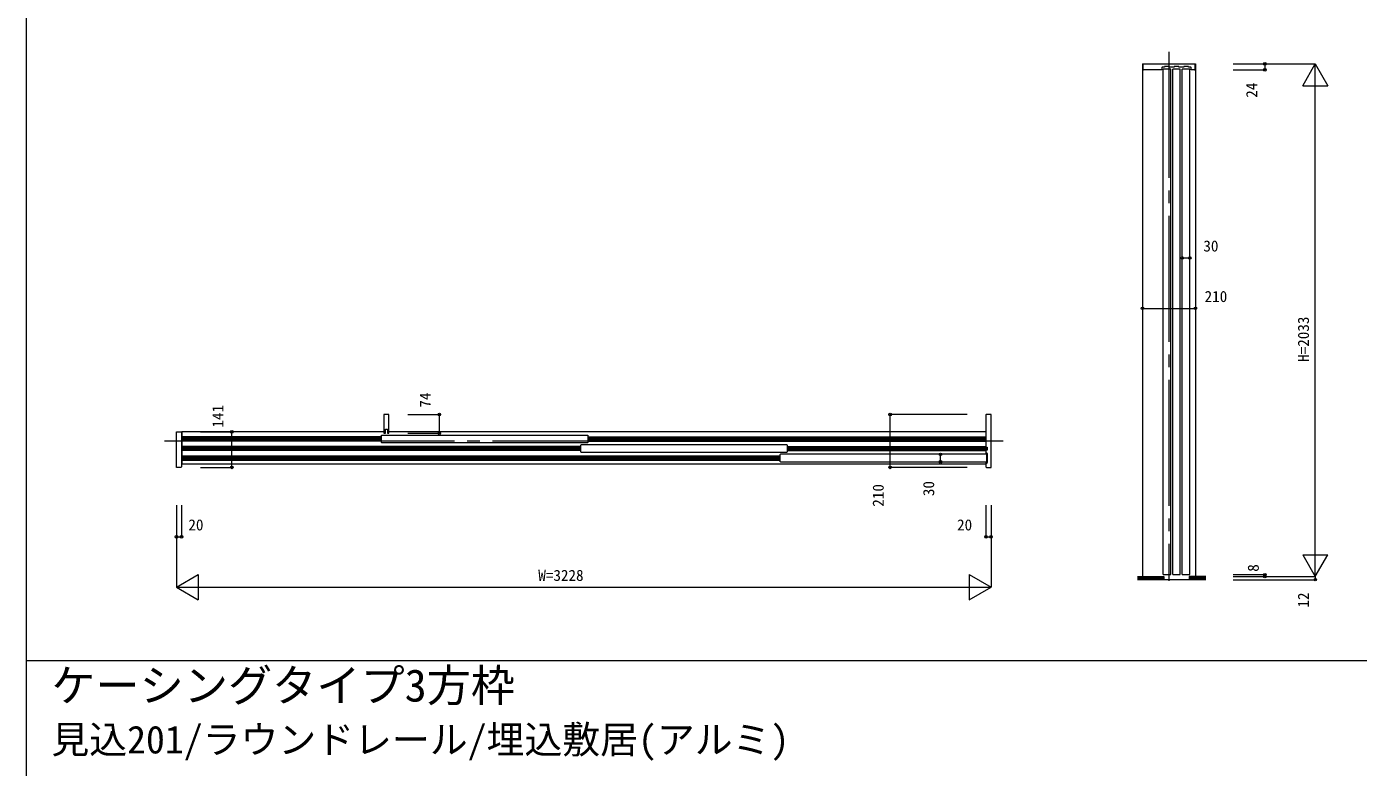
# Model space of a CAD drawing. Units: millimetres, scale not verified. Extents: x -14341 to 14341, y -10000 to 10000.
# Drawn here: x -14341 to -9063, y -7177 to -4240 of the extents above; entities that cross this region are included whole.
import ezdxf
from ezdxf.enums import TextEntityAlignment as Align

# ---------------------------------------------------------------- set-up
doc = ezdxf.new("R2010")
doc.units = ezdxf.units.MM
doc.header["$LTSCALE"] = 50
doc.linetypes.add('USER1', pattern=[13, 10, -1, 1, -1])
doc.layers.add('0-0_0', color=7, linetype='Continuous')
for name, color, linetype, lineweight in [('0-1_YKK_F1', 7, 'Continuous', 18), ('0-4_YKK_N1', 2, 'Continuous', 18), ('0-5_YKK_B1', 4, 'Continuous', 18), ('0-6_YKK_Z1', 7, 'Continuous', 18)]:
    doc.layers.add(name, color=color, linetype=linetype, lineweight=lineweight)
doc.styles.add('ＭＳ ゴシック', font='')
doc.styles.get('ＭＳ ゴシック').set_extended_font_data('MS Gothic')

msp = doc.modelspace()

# ---------------------------------------------------------------- linework, layer by layer
at = {"layer": '0-1_YKK_F1'}
for p, q in [((-14340.51, -10000), (-14340.51, 10000)), ((-14340.51, -6752.5), (14159.49, -6752.5))]:
    msp.add_line(p, q, dxfattribs=at)
at = {"layer": '0-4_YKK_N1'}
for p, q in [((-9559.01, -4387.5), (-9234.01, -4387.5)), ((-9559.01, -4411.5), (-9434.01, -4411.5)), ((-9434.01, -4387.5), (-9434.01, -4411.5)), ((-9284.01, -4474.1), (-9234.01, -4387.5)), ((-9234.01, -6420.5), (-9234.01, -4387.5)), ((-9234.01, -4387.5), (-9184.01, -4474.1)), ((-9284.01, -4474.1), (-9184.01, -4474.1)), ((-9761.01, -5156.88), (-9731.01, -5156.88)), ((-9919.01, -5356.88), (-9709.01, -5356.88)), ((-12830.01, -5777.5), (-12705.01, -5777.5)), ((-12705.01, -5851.5), (-12705.01, -5777.5)), ((-10919.01, -5987.5), (-10919.01, -5777.5)), ((-10614.01, -5777.5), (-10919.01, -5777.5)), ((-13652.01, -5846.5), (-13527.01, -5846.5)), ((-13527.01, -5987.5), (-13527.01, -5846.5)), ((-12830.01, -5851.5), (-12705.01, -5851.5)), ((-10719.01, -5965.5), (-10719.01, -5935.5)), ((-13652.01, -5987.5), (-13527.01, -5987.5)), ((-10614.01, -5987.5), (-10919.01, -5987.5)), ((-13747.01, -6137.5), (-13747.01, -6462.5)), ((-13727.01, -6137.5), (-13727.01, -6262.5)), ((-10519.01, -6137.5), (-10519.01, -6462.5)), ((-13747.01, -6262.5), (-13727.01, -6262.5)), ((-9284.01, -6333.9), (-9184.01, -6333.9)), ((-9284.01, -6333.9), (-9234.01, -6420.5)), ((-9234.01, -6420.5), (-9184.01, -6333.9)), ((-13747.01, -6462.5), (-13660.41, -6412.5)), ((-13660.41, -6412.5), (-13660.41, -6512.5)), ((-10605.61, -6412.5), (-10605.61, -6512.5)), ((-10605.61, -6412.5), (-10519.01, -6462.5)), ((-9559.01, -6420.5), (-9234.01, -6420.5)), ((-9559.01, -6432.5), (-9234.01, -6432.5)), ((-9234.01, -6420.5), (-9234.01, -6432.5)), ((-13747.01, -6462.5), (-10519.01, -6462.5)), ((-13747.01, -6462.5), (-13660.41, -6512.5)), ((-10605.61, -6512.5), (-10519.01, -6462.5))]:
    msp.add_line(p, q, dxfattribs=at)
for points in [[(-10539.01, -6137.5), (-10539.01, -6262.5), (-10519.01, -6262.5)], [(-9559.01, -6412.5), (-9434.01, -6412.5), (-9434.01, -6420.5)]]:
    msp.add_lwpolyline(points, dxfattribs=at)
for centre in [(-9434.01, -4387.5), (-9434.01, -4411.5), (-9761.01, -5156.88), (-9731.01, -5156.88), (-9919.01, -5356.88), (-9709.01, -5356.88), (-12705.01, -5777.5), (-10919.01, -5777.5), (-13527.01, -5846.5), (-12705.01, -5851.5), (-10719.01, -5935.5), (-10719.01, -5965.5), (-13527.01, -5987.5), (-10919.01, -5987.5), (-13747.01, -6262.5), (-13727.01, -6262.5), (-10539.01, -6262.5), (-10519.01, -6262.5), (-9434.01, -6412.5), (-9434.01, -6420.5), (-9234.01, -6432.5)]:
    msp.add_circle(centre, 5, dxfattribs=at)
at = {"layer": '0-5_YKK_B1'}
for p, q in [((-9919.01, -4387.5), (-9919.01, -6420.5)), ((-9919.01, -4387.5), (-9709.01, -4387.5)), ((-9837.01, -6412.5), (-9837.01, -4408.5)), ((-9799.01, -6412.5), (-9799.01, -4408.5)), ((-9761.01, -6412.5), (-9761.01, -4408.5)), ((-9709.01, -4387.5), (-9709.01, -6420.5)), ((-13727.01, -5846.5), (-13727.01, -5985.5)), ((-13726.01, -5846.5), (-13726.01, -5973)), ((-12925.01, -5846.5), (-13726.01, -5846.5)), ((-10540.01, -5846.5), (-12905.01, -5846.5)), ((-10540.01, -5846.5), (-10540.01, -5935.5)), ((-12935.51, -5866), (-13726.01, -5866)), ((-12935.51, -5868.6), (-13726.01, -5868.6)), ((-12935.51, -5872.8), (-13726.01, -5872.8)), ((-12935.51, -5876.2), (-13726.01, -5876.2)), ((-12935.51, -5880.4), (-13726.01, -5880.4)), ((-12935.51, -5883), (-13726.01, -5883)), ((-12145.51, -5904), (-13726.01, -5904)), ((-12145.51, -5906.6), (-13726.01, -5906.6)), ((-12935.51, -5861.5), (-12933.51, -5859.5)), ((-12935.51, -5861.5), (-12935.51, -5887.5)), ((-12933.51, -5889.5), (-12935.51, -5887.5)), ((-12933.51, -5859.5), (-12117.51, -5859.5)), ((-12117.51, -5889.5), (-12933.51, -5889.5)), ((-12145.51, -5899.5), (-12143.51, -5897.5)), ((-12145.51, -5899.5), (-12145.51, -5925.5)), ((-11327.51, -5897.5), (-12143.51, -5897.5)), ((-12117.51, -5859.5), (-12115.51, -5861.5)), ((-12117.51, -5889.5), (-12115.51, -5887.5)), ((-12115.51, -5887.5), (-12115.51, -5861.5)), ((-12115.51, -5866), (-10540.01, -5866)), ((-10540.01, -5868.6), (-12115.51, -5868.6)), ((-10540.01, -5872.8), (-12115.51, -5872.8)), ((-10540.01, -5876.2), (-12115.51, -5876.2)), ((-12115.51, -5880.4), (-10540.01, -5880.4)), ((-12115.51, -5883), (-10540.01, -5883)), ((-11327.51, -5897.5), (-11325.51, -5899.5)), ((-11325.51, -5925.5), (-11325.51, -5899.5)), ((-11325.51, -5904), (-10540.01, -5904)), ((-11325.51, -5906.6), (-10540.01, -5906.6)), ((-12145.51, -5910.8), (-13726.01, -5910.8)), ((-12145.51, -5914.2), (-13726.01, -5914.2)), ((-12145.51, -5918.4), (-13726.01, -5918.4)), ((-12145.51, -5921), (-13726.01, -5921)), ((-13726.01, -5942), (-11355.51, -5942)), ((-13726.01, -5944.6), (-11355.51, -5944.6)), ((-13726.01, -5948.8), (-11355.51, -5948.8)), ((-13726.01, -5952.2), (-11355.51, -5952.2)), ((-13726.01, -5956.4), (-11355.51, -5956.4)), ((-13726.01, -5959), (-11355.51, -5959)), ((-12143.51, -5927.5), (-12145.51, -5925.5)), ((-12143.51, -5927.5), (-11327.51, -5927.5)), ((-11355.51, -5937.5), (-11353.51, -5935.5)), ((-11355.51, -5937.5), (-11355.51, -5963.5)), ((-10537.51, -5935.5), (-11353.51, -5935.5)), ((-11327.51, -5927.5), (-11325.51, -5925.5)), ((-11325.51, -5910.8), (-10540.01, -5910.8)), ((-11325.51, -5914.2), (-10540.01, -5914.2)), ((-11325.51, -5918.4), (-10540.01, -5918.4)), ((-11325.51, -5921), (-10540.01, -5921)), ((-10538.01, -5930.5), (-10536.01, -5930.5)), ((-10537.51, -5935.5), (-10535.51, -5937.5)), ((-10535.51, -5963.5), (-10535.51, -5937.5)), ((-10534.01, -5932.5), (-10534.01, -5968.5)), ((-13726.01, -5973), (-10540.01, -5973)), ((-11353.51, -5965.5), (-11355.51, -5963.5)), ((-11353.51, -5965.5), (-10537.51, -5965.5)), ((-10540.01, -5965.5), (-10540.01, -5973)), ((-10539.01, -5971.5), (-10539.01, -5985.5)), ((-10536.01, -5970.5), (-10538.01, -5970.5)), ((-10537.51, -5965.5), (-10535.51, -5963.5)), ((-9837.01, -6412.5), (-9807.01, -6412.5)), ((-9799.01, -6412.5), (-9769.01, -6412.5)), ((-9761.01, -6412.5), (-9731.01, -6412.5))]:
    msp.add_line(p, q, dxfattribs=at)
for points in [[(-9916.51, -4409.5), (-9916.51, -4387.5), (-9711.51, -4387.5), (-9711.51, -4409.5)], [(-9841.71, -4402.3), (-9841.71, -4411), (-9842.21, -4411.5), (-9914.51, -4411.5)], [(-9755.51, -4400.3), (-9774.51, -4400.3), (-9774.51, -4397.5), (-9793.51, -4397.5), (-9793.51, -4400.3), (-9812.51, -4400.3), (-9812.51, -4397.5), (-9831.51, -4397.5), (-9831.51, -4400.3), (-9839.71, -4400.3)], [(-9807.01, -6412.5), (-9807.01, -4408.5), (-9837.01, -4408.5)], [(-9769.01, -6412.5), (-9769.01, -4408.5), (-9799.01, -4408.5)], [(-9731.01, -6412.5), (-9731.01, -4408.5), (-9761.01, -4408.5)], [(-9728.31, -4400.3), (-9736.51, -4400.3), (-9736.51, -4397.5), (-9755.51, -4397.5), (-9755.51, -4400.3)], [(-9713.51, -4411.5), (-9725.81, -4411.5), (-9726.31, -4411), (-9726.31, -4402.3)], [(-12907.01, -5777.5), (-12925.01, -5777.5), (-12925.01, -5851.5), (-12919.01, -5851.5), (-12919.01, -5835.5)], [(-12919.01, -5835.5), (-12911.01, -5835.5), (-12911.01, -5851.5), (-12905.01, -5851.5), (-12905.01, -5779.5)], [(-10539.01, -5779.5), (-10539.01, -5906), (-10538.51, -5906.5), (-10534.01, -5906.5), (-10534.01, -5907.5), (-10534.01, -5917.5), (-10534.01, -5918.5), (-10538.51, -5918.5)], [(-10537.01, -5987.5), (-10519.01, -5987.5), (-10519.01, -5962.5), (-10519.01, -5802.5), (-10519.01, -5777.5), (-10537.01, -5777.5)], [(-13729.01, -5987.5), (-13747.01, -5987.5), (-13747.01, -5932.5), (-13747.01, -5846.5), (-13727.01, -5846.5)], [(-10538.51, -5918.5), (-10539.01, -5919), (-10539.01, -5929.5)]]:
    msp.add_lwpolyline(points, dxfattribs=at)
for centre, radius, start, end in [((-9914.51, -4409.5), 2, 180, 270), ((-9839.71, -4402.3), 2, 90, 180), ((-9728.31, -4402.3), 2, 0, 90), ((-9713.51, -4409.5), 2, 270, 0), ((-12907.01, -5779.5), 2, 0, 90), ((-10537.01, -5779.5), 2, 90, 180), ((-10538.01, -5929.5), 1, 180, 270), ((-10536.01, -5932.5), 2, 0, 90), ((-13729.01, -5985.5), 2, 270, 0), ((-10538.01, -5971.5), 1, 90, 180), ((-10537.01, -5985.5), 2, 180, 270), ((-10536.01, -5968.5), 2, 270, 0)]:
    msp.add_arc(centre, radius, start, end, dxfattribs=at)
at = {"layer": '0-6_YKK_Z1', "linetype": 'USER1'}
for p, q in [((-9814.01, -4340), (-9814.01, -6437.5)), ((-13794.51, -5882.5), (-10471.51, -5882.5))]:
    msp.add_line(p, q, dxfattribs=at)
at = {"layer": '0-6_YKK_Z1'}
for p, q in [((-9938.93, -6420.5), (-9834.01, -6420.5)), ((-9938.93, -6422.9), (-9834.01, -6422.9)), ((-9938.93, -6425.3), (-9834.01, -6425.3)), ((-9938.93, -6427.7), (-9834.01, -6427.7)), ((-9938.93, -6430.1), (-9834.01, -6430.1)), ((-9667.96, -6432.5), (-9938.93, -6432.5)), ((-9834.01, -6420.5), (-9834.01, -6432.5)), ((-9667.96, -6420.5), (-9734.01, -6420.5)), ((-9734.01, -6420.5), (-9734.01, -6432.5)), ((-9667.96, -6422.9), (-9734.01, -6422.9)), ((-9667.96, -6425.3), (-9734.01, -6425.3)), ((-9667.96, -6427.7), (-9734.01, -6427.7)), ((-9667.96, -6430.1), (-9734.01, -6430.1))]:
    msp.add_line(p, q, dxfattribs=at)

# ---------------------------------------------------------------- texts
at = {"layer": '0-0_0', "style": 'ＭＳ ゴシック'}
for s, height, p in [('ケーシングタイプ3方枠', 128.3, (-14242.51, -6954.22)), ('見込201/ラウンドレール/埋込敷居(アルミ)', 110, (-14242.51, -7154.27))]:
    msp.add_text(s, height=height, dxfattribs=at).set_placement(p, align=Align.BOTTOM_LEFT)
at = {"layer": '0-4_YKK_N1', "color": 7, "style": 'ＭＳ ゴシック'}
for s, p in [('24', (-9450.88, -4522.03)), ('H=2033', (-9246.01, -5569)), ('74', (-12725.77, -5750.44)), ('141', (-13547.77, -5829.44)), ('210', (-10931.01, -6143.21)), ('30', (-10731.01, -6101.25)), ('8', (-9444.76, -6400.99)), ('12', (-9246.01, -6543.16))]:
    msp.add_text(s, height=43.99, rotation=90, dxfattribs=at).set_placement(p, align=Align.BOTTOM_LEFT)
for s, p in [('30', (-9677.64, -5144.88)), ('210', (-9672.64, -5344.88)), ('20', (-13699.68, -6250.5)), ('20', (-10653.6, -6250.5)), ('W=3228', (-12313.01, -6450.5))]:
    msp.add_text(s, height=43.99, dxfattribs=at).set_placement(p, align=Align.BOTTOM_LEFT)

doc.saveas('drawing.dxf')
